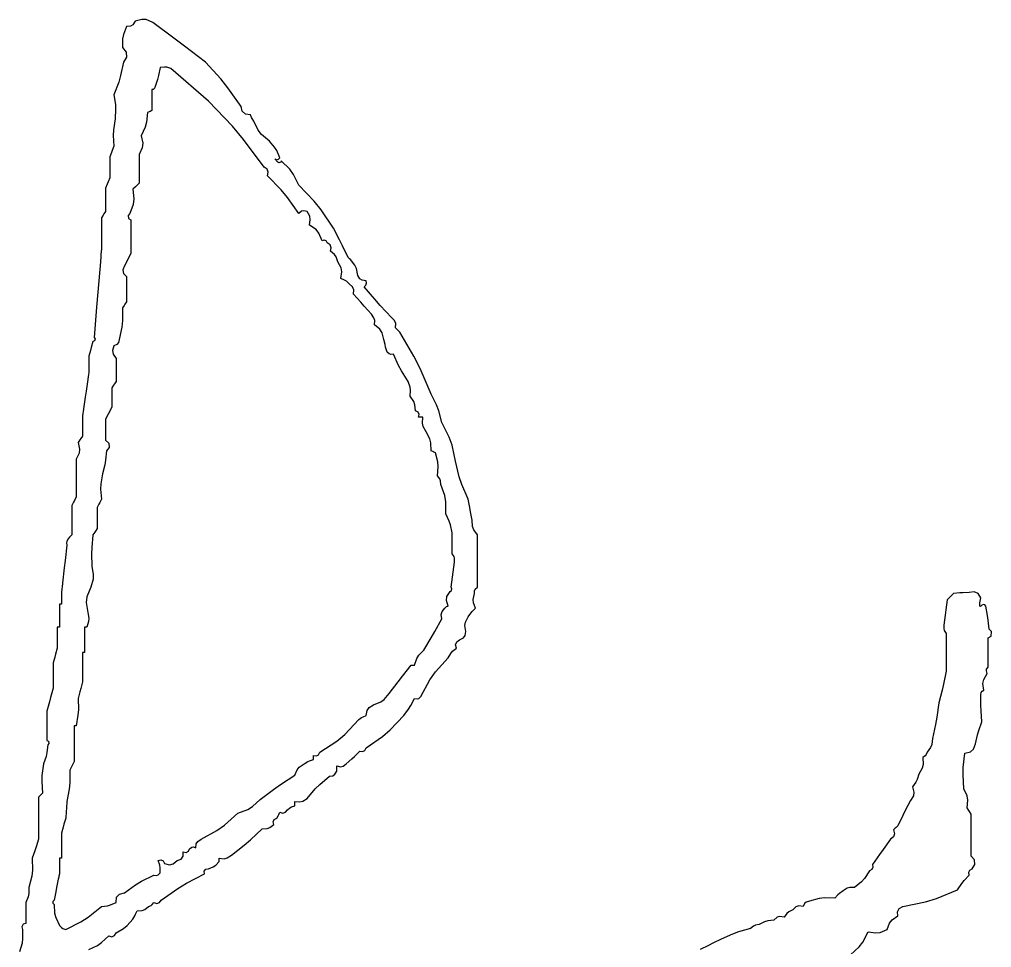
# Model space of a CAD drawing. Header units: inches. Extents: x 0 to 508000, y 0 to 738838.
# Drawn here: x 245178.9 to 245425.3, y 319356.7 to 319592 of the extents above; entities that cross this region are included whole.
import ezdxf

# ---------------------------------------------------------------- set-up
doc = ezdxf.new("R2010")
doc.units = ezdxf.units.IN
doc.header["$LTSCALE"] = 1000
doc.header["$MEASUREMENT"] = 0
doc.layers.get('0').update_dxf_attribs({"true_color": 0xffffff})
doc.layers.add('TK-TEXT', color=4, linetype='Continuous', true_color=0x00ffff)

# ---------------------------------------------------------------- blocks, each defined once
blk = doc.blocks.new('A$C4E5A0049')
at = {"lineweight": -3}
for p, q in [((19.9037, 22.0606), (19.883, 22.0079)), ((19.9298, 22.0629), (19.9037, 22.0606)), ((19.9457, 22.0729), (19.9298, 22.0629)), ((19.9593, 22.0953), (19.9457, 22.0729)), ((20.0049, 22.1078), (19.9593, 22.0953)), ((20.0335, 22.1061), (20.0049, 22.1078)), ((20.0774, 22.0884), (20.0335, 22.1061)), ((20.2167, 21.9833), (20.0774, 22.0884)), ((19.883, 22.0079), (19.8771, 21.9783)), ((20.2862, 21.9306), (20.2167, 21.9833)), ((19.8771, 21.9783), (19.8759, 21.9217)), ((19.8759, 21.9217), (19.9001, 21.891)), ((20.4247, 21.8244), (20.2862, 21.9306)), ((19.9024, 21.8582), (19.8829, 21.8244)), ((19.9001, 21.891), (19.9024, 21.8582)), ((19.8829, 21.8244), (19.8642, 21.7367)), ((20.126, 21.7897), (20.1146, 21.7363)), ((20.1538, 21.7924), (20.126, 21.7897)), ((20.1688, 21.7909), (20.1538, 21.7924)), ((20.1955, 21.7827), (20.1688, 21.7909)), ((20.5262, 21.7138), (20.4247, 21.8244)), ((19.8642, 21.7367), (19.8516, 21.6932)), ((20.1146, 21.7363), (20.1076, 21.7098)), ((20.2958, 21.697), (20.1955, 21.7827)), ((19.8516, 21.6932), (19.8204, 21.6091)), ((20.1076, 21.7098), (20.0913, 21.6577)), ((20.3458, 21.6539), (20.2958, 21.697)), ((20.5738, 21.655), (20.5262, 21.7138)), ((19.8204, 21.6091), (19.8297, 21.5458)), ((20.0804, 21.6452), (20.0704, 21.6438)), ((20.0704, 21.6438), (20.0704, 21.5883)), ((20.0862, 21.6491), (20.0804, 21.6452)), ((20.0913, 21.6577), (20.0862, 21.6491)), ((20.4455, 21.5674), (20.3458, 21.6539)), ((20.6608, 21.5327), (20.5738, 21.655)), ((19.8297, 21.5458), (19.8311, 21.5132)), ((20.0704, 21.5883), (20.0704, 21.5605)), ((20.0704, 21.5605), (20.0704, 21.5049)), ((20.603, 21.4015), (20.4455, 21.5674)), ((20.6685, 21.5001), (20.6608, 21.5327)), ((19.8311, 21.5132), (19.8273, 21.4493)), ((20.0427, 21.491), (20.0362, 21.428)), ((20.0538, 21.4966), (20.0427, 21.491)), ((20.0593, 21.4993), (20.0538, 21.4966)), ((20.0704, 21.5049), (20.0593, 21.4993)), ((20.6901, 21.4809), (20.6685, 21.5001)), ((20.7234, 21.4771), (20.6901, 21.4809)), ((20.7305, 21.4599), (20.7234, 21.4771)), ((19.8273, 21.4493), (19.816, 21.3779)), ((20.0362, 21.428), (20.0274, 21.3958)), ((20.7347, 21.4515), (20.7305, 21.4599)), ((20.7442, 21.4354), (20.7347, 21.4515)), ((20.773, 21.3747), (20.7442, 21.4354)), ((19.816, 21.3779), (19.8146, 21.3408)), ((19.8146, 21.3408), (19.8204, 21.2687)), ((20.0274, 21.3958), (20.001, 21.3382)), ((20.6771, 21.3133), (20.603, 21.4015)), ((20.796, 21.3456), (20.773, 21.3747)), ((20.8484, 21.3035), (20.796, 21.3456)), ((20.001, 21.3382), (20.0109, 21.2889)), ((20.0109, 21.2889), (20.0076, 21.2591)), ((20.8137, 21.1298), (20.6771, 21.3133)), ((20.882, 21.2632), (20.8484, 21.3035)), ((19.8037, 21.2271), (19.7926, 21.1993)), ((19.8093, 21.2409), (19.8037, 21.2271)), ((19.8204, 21.2687), (19.8093, 21.2409)), ((20.0076, 21.2591), (19.9871, 21.2132)), ((19.9871, 21.2132), (19.9871, 21.1381)), ((20.8964, 21.2402), (20.882, 21.2632)), ((20.9179, 21.1923), (20.8964, 21.2402)), ((19.7926, 21.1993), (19.7926, 21.1437)), ((20.8915, 21.177), (20.8831, 21.1854)), ((20.8831, 21.1854), (20.8962, 21.1799)), ((20.8956, 21.1729), (20.8915, 21.177)), ((20.904, 21.1645), (20.8956, 21.1729)), ((20.8962, 21.1799), (20.9079, 21.1823)), ((20.9108, 21.159), (20.904, 21.1645)), ((20.9079, 21.1823), (20.9179, 21.1923)), ((20.9226, 21.163), (20.9108, 21.159)), ((20.9248, 21.1715), (20.9226, 21.163)), ((20.9819, 21.1162), (20.9248, 21.1715)), ((19.7926, 21.1437), (19.7926, 21.1159)), ((19.7926, 21.1159), (19.7926, 21.0604)), ((19.9871, 21.1381), (19.9871, 21.1006)), ((19.9871, 21.1006), (19.9871, 21.0256)), ((20.8332, 21.1163), (20.8137, 21.1298)), ((20.8403, 21.0973), (20.8332, 21.1163)), ((20.8345, 21.0742), (20.8403, 21.0973)), ((21.0068, 21.0825), (20.9819, 21.1162)), ((21.0429, 21.0117), (21.0068, 21.0825)), ((19.7759, 21.0187), (19.7648, 20.9909)), ((19.7815, 21.0326), (19.7759, 21.0187)), ((19.7926, 21.0604), (19.7815, 21.0326)), ((19.9871, 21.0256), (19.9704, 21.009)), ((20.9252, 20.9808), (20.8345, 21.0742)), ((19.7648, 20.9909), (19.7648, 20.9298)), ((19.9621, 21.0006), (19.9454, 20.9839)), ((19.9454, 20.9839), (19.9524, 20.9199)), ((19.9704, 21.009), (19.9621, 21.0006)), ((20.9673, 20.9302), (20.9252, 20.9808)), ((21.1442, 20.9063), (21.0429, 21.0117)), ((19.7648, 20.9298), (19.7648, 20.8992)), ((19.7648, 20.8992), (19.7648, 20.8381)), ((19.9524, 20.9199), (19.9477, 20.8843)), ((21.0429, 20.8242), (20.9673, 20.9302)), ((21.1907, 20.8484), (21.1442, 20.9063)), ((19.7648, 20.8381), (19.7537, 20.8214)), ((19.9477, 20.8843), (19.9246, 20.8242)), ((21.0606, 20.8387), (21.0429, 20.8242)), ((21.076, 20.8425), (21.0606, 20.8387)), ((21.0984, 20.8381), (21.076, 20.8425)), ((21.1148, 20.8054), (21.0984, 20.8381)), ((21.2721, 20.7269), (21.1907, 20.8484)), ((19.7481, 20.8131), (19.737, 20.7964)), ((19.737, 20.7964), (19.737, 20.7131)), ((19.7537, 20.8214), (19.7481, 20.8131)), ((19.9246, 20.8242), (19.9132, 20.8117)), ((19.9132, 20.8117), (19.9167, 20.7907)), ((19.9167, 20.7907), (19.9315, 20.7825)), ((19.9315, 20.7825), (19.9315, 20.6936)), ((21.1123, 20.7478), (21.1182, 20.7839)), ((21.1182, 20.7839), (21.1148, 20.8054)), ((19.737, 20.7131), (19.737, 20.6714)), ((21.1561, 20.7173), (21.1123, 20.7478)), ((21.1755, 20.693), (21.1561, 20.7173)), ((21.311, 20.6491), (21.2721, 20.7269)), ((19.737, 20.6714), (19.737, 20.588)), ((19.9315, 20.6936), (19.9315, 20.6491)), ((19.9315, 20.6491), (19.9315, 20.5602)), ((21.1957, 20.6436), (21.1755, 20.693)), ((21.2103, 20.6469), (21.1957, 20.6436)), ((21.2222, 20.6422), (21.2103, 20.6469)), ((21.2304, 20.6297), (21.2222, 20.6422)), ((21.3304, 20.6102), (21.311, 20.6491)), ((19.737, 20.588), (19.7342, 20.5547)), ((21.2499, 20.6162), (21.2304, 20.6297)), ((21.2571, 20.5972), (21.2499, 20.6162)), ((21.2513, 20.5741), (21.2571, 20.5972)), ((21.2784, 20.5538), (21.2513, 20.5741)), ((21.3693, 20.5325), (21.3304, 20.6102)), ((19.7301, 20.5047), (19.7134, 20.3046)), ((19.7329, 20.538), (19.7301, 20.5047)), ((19.7342, 20.5547), (19.7329, 20.538)), ((19.9065, 20.5102), (19.8898, 20.4769)), ((19.9148, 20.5269), (19.9065, 20.5102)), ((19.9315, 20.5602), (19.9148, 20.5269)), ((21.2901, 20.5372), (21.2784, 20.5538)), ((21.2999, 20.5047), (21.2901, 20.5372)), ((21.3215, 20.4649), (21.2999, 20.5047)), ((21.3749, 20.5269), (21.3693, 20.5325)), ((21.3777, 20.5241), (21.3749, 20.5269)), ((21.3832, 20.5186), (21.3777, 20.5241)), ((21.4127, 20.4832), (21.3832, 20.5186)), ((19.8898, 20.4769), (19.8789, 20.4507)), ((19.8789, 20.4507), (19.8836, 20.4274)), ((21.3265, 20.4384), (21.3215, 20.4649)), ((21.4237, 20.4596), (21.4127, 20.4832)), ((21.4319, 20.4144), (21.4237, 20.4596)), ((19.8836, 20.4274), (19.9037, 20.4074)), ((19.9037, 20.4074), (19.9037, 20.3407)), ((21.3207, 20.3935), (21.3265, 20.4384)), ((21.3451, 20.3839), (21.3207, 20.3935)), ((21.3569, 20.3765), (21.3451, 20.3839)), ((21.3763, 20.3588), (21.3569, 20.3765)), ((21.4454, 20.3919), (21.4319, 20.4144)), ((21.4613, 20.382), (21.4454, 20.3919)), ((21.4874, 20.3796), (21.4613, 20.382)), ((21.4899, 20.3622), (21.4874, 20.3796)), ((19.9037, 20.3407), (19.9037, 20.3074)), ((21.3982, 20.3384), (21.3763, 20.3588)), ((21.4059, 20.3192), (21.3982, 20.3384)), ((21.4041, 20.2893), (21.4059, 20.3192)), ((21.4735, 20.338), (21.4859, 20.3504)), ((21.5451, 20.2568), (21.4735, 20.338)), ((21.4859, 20.3504), (21.4899, 20.3622)), ((19.7134, 20.3046), (19.7051, 20.2046)), ((19.9037, 20.3074), (19.9037, 20.2407)), ((21.4518, 20.237), (21.4041, 20.2893)), ((21.5812, 20.2165), (21.5451, 20.2568)), ((19.7051, 20.2046), (19.6884, 20.0046)), ((19.8871, 20.2157), (19.8759, 20.199)), ((19.8759, 20.199), (19.8766, 20.1153)), ((19.8926, 20.2241), (19.8871, 20.2157)), ((19.9037, 20.2407), (19.8926, 20.2241)), ((21.4754, 20.2106), (21.4518, 20.237)), ((21.5222, 20.1574), (21.4754, 20.2106)), ((21.6541, 20.1365), (21.5812, 20.2165)), ((21.5389, 20.1336), (21.5222, 20.1574)), ((21.5439, 20.1169), (21.5389, 20.1336)), ((21.676, 20.1162), (21.6541, 20.1365)), ((19.8723, 20.0726), (19.8551, 19.9907)), ((19.8766, 20.1153), (19.8723, 20.0726)), ((21.543, 20.0879), (21.5439, 20.1169)), ((21.5787, 20.0586), (21.543, 20.0879)), ((21.5937, 20.0354), (21.5787, 20.0586)), ((21.6837, 20.0969), (21.676, 20.1162)), ((21.6819, 20.0671), (21.6837, 20.0969)), ((21.693, 20.056), (21.6819, 20.0671)), ((21.6986, 20.0504), (21.693, 20.056)), ((19.6884, 20.0046), (19.696, 19.996)), ((19.696, 19.996), (19.6922, 19.9808)), ((19.8551, 19.9907), (19.85, 19.9696)), ((21.6055, 19.9907), (21.5937, 20.0354)), ((21.6123, 19.957), (21.6055, 19.9907)), ((21.7097, 20.0393), (21.6986, 20.0504)), ((21.8028, 19.8807), (21.7097, 20.0393)), ((19.6703, 19.9379), (19.6648, 19.9184)), ((19.6815, 19.9768), (19.6703, 19.9379)), ((19.6922, 19.9808), (19.6815, 19.9768)), ((19.8204, 19.949), (19.8105, 19.9167)), ((19.8402, 19.9578), (19.8204, 19.949)), ((19.85, 19.9696), (19.8402, 19.9578)), ((21.6165, 19.9402), (21.6123, 19.957)), ((21.6263, 19.9073), (21.6165, 19.9402)), ((19.6648, 19.9184), (19.6537, 19.8795)), ((19.6537, 19.8795), (19.6537, 19.8379)), ((19.8105, 19.9167), (19.8144, 19.893)), ((19.8144, 19.893), (19.8343, 19.8656)), ((19.8343, 19.8656), (19.8343, 19.8045)), ((21.6391, 19.8952), (21.6263, 19.9073)), ((21.6506, 19.8914), (21.6391, 19.8952)), ((21.668, 19.8934), (21.6506, 19.8914)), ((21.7024, 19.8189), (21.668, 19.8934)), ((21.8448, 19.7981), (21.8028, 19.8807)), ((19.6537, 19.8379), (19.6537, 19.817)), ((19.6537, 19.817), (19.6537, 19.7753)), ((19.8343, 19.8045), (19.8343, 19.7739)), ((21.722, 19.7825), (21.7024, 19.8189)), ((21.9181, 19.6295), (21.8448, 19.7981)), ((19.6495, 19.7462), (19.6467, 19.7267)), ((19.6509, 19.7559), (19.6495, 19.7462)), ((19.6537, 19.7753), (19.6509, 19.7559)), ((19.8343, 19.7739), (19.8343, 19.7128)), ((21.7653, 19.7128), (21.722, 19.7825)), ((19.6467, 19.7267), (19.6356, 19.6489)), ((19.8176, 19.6878), (19.8065, 19.6711)), ((19.8065, 19.6711), (19.8065, 19.6211)), ((19.8232, 19.6962), (19.8176, 19.6878)), ((19.8343, 19.7128), (19.8232, 19.6962)), ((21.7777, 19.6755), (21.7653, 19.7128)), ((21.7807, 19.6548), (21.7777, 19.6755)), ((19.6301, 19.61), (19.6189, 19.5322)), ((19.6356, 19.6489), (19.6301, 19.61)), ((19.8065, 19.6211), (19.8065, 19.5961)), ((21.7792, 19.6156), (21.7807, 19.6548)), ((21.8019, 19.5811), (21.7792, 19.6156)), ((21.9537, 19.5578), (21.9181, 19.6295)), ((19.8065, 19.5461), (19.7898, 19.5128)), ((19.8065, 19.5961), (19.8065, 19.5461)), ((21.8097, 19.5594), (21.8019, 19.5811)), ((21.8139, 19.5183), (21.8097, 19.5594)), ((21.9679, 19.5195), (21.9537, 19.5578)), ((19.6148, 19.5031), (19.612, 19.4836)), ((19.612, 19.4836), (19.612, 19.4308)), ((19.6162, 19.5128), (19.6148, 19.5031)), ((19.6189, 19.5322), (19.6162, 19.5128)), ((19.7815, 19.4961), (19.7648, 19.4628)), ((19.7898, 19.5128), (19.7815, 19.4961)), ((21.8305, 19.5099), (21.8139, 19.5183)), ((21.8379, 19.495), (21.8305, 19.5099)), ((21.8347, 19.4767), (21.8379, 19.495)), ((21.8458, 19.4767), (21.8347, 19.4767)), ((21.8514, 19.4767), (21.8458, 19.4767)), ((21.8625, 19.4767), (21.8514, 19.4767)), ((21.8607, 19.4369), (21.8625, 19.4767)), ((21.9875, 19.4419), (21.9679, 19.5195)), ((19.612, 19.4308), (19.612, 19.4044)), ((19.7648, 19.4628), (19.7648, 19.4072)), ((21.8654, 19.4149), (21.8607, 19.4369)), ((21.8833, 19.3794), (21.8654, 19.4149)), ((22.0371, 19.3449), (21.9875, 19.4419)), ((19.612, 19.3516), (19.6009, 19.335)), ((19.612, 19.4044), (19.612, 19.3516)), ((19.7648, 19.4072), (19.7648, 19.3794)), ((19.7648, 19.3794), (19.7648, 19.3238)), ((21.908, 19.3338), (21.8833, 19.3794)), ((19.5953, 19.3266), (19.5842, 19.31)), ((19.5842, 19.31), (19.5931, 19.266)), ((19.6009, 19.335), (19.5953, 19.3266)), ((19.7648, 19.3238), (19.7861, 19.3058)), ((19.7861, 19.3058), (19.789, 19.2763)), ((21.9157, 19.3062), (21.908, 19.3338)), ((21.9181, 19.2544), (21.9157, 19.3062)), ((22.0559, 19.2916), (22.0371, 19.3449)), ((22.0778, 19.1849), (22.0559, 19.2916)), ((19.5897, 19.2392), (19.5703, 19.1988)), ((19.5931, 19.266), (19.5897, 19.2392)), ((19.7718, 19.2544), (19.7652, 19.1926)), ((19.789, 19.2763), (19.7718, 19.2544)), ((21.9292, 19.2488), (21.9181, 19.2544)), ((21.9348, 19.2461), (21.9292, 19.2488)), ((21.9459, 19.2405), (21.9348, 19.2461)), ((21.9615, 19.1811), (21.9459, 19.2405)), ((19.5703, 19.1988), (19.5703, 19.0988)), ((19.7596, 19.1617), (19.744, 19.1016)), ((19.7652, 19.1926), (19.7596, 19.1617)), ((21.9645, 19.1489), (21.9615, 19.1811)), ((22.1022, 19.0824), (22.0778, 19.1849)), ((19.5703, 19.0988), (19.5703, 19.0488)), ((19.744, 19.1016), (19.7331, 19.0357)), ((21.9598, 19.0877), (21.9645, 19.1489)), ((19.5703, 19.0488), (19.5703, 18.9488)), ((19.7331, 19.0357), (19.7317, 19.0014)), ((21.9745, 19.069), (21.9598, 19.0877)), ((21.9794, 19.0558), (21.9745, 19.069)), ((21.9806, 19.0321), (21.9794, 19.0558)), ((22.007, 18.9576), (21.9806, 19.0321)), ((22.1192, 19.0316), (22.1022, 19.0824)), ((22.1612, 18.9349), (22.1192, 19.0316)), ((19.7317, 19.0014), (19.737, 18.9349)), ((19.5537, 18.9154), (19.5425, 18.8932)), ((19.5592, 18.9265), (19.5537, 18.9154)), ((19.5703, 18.9488), (19.5592, 18.9265)), ((19.7204, 18.9015), (19.7092, 18.8793)), ((19.7259, 18.9126), (19.7204, 18.9015)), ((19.737, 18.9349), (19.7259, 18.9126)), ((22.0144, 18.9166), (22.007, 18.9576)), ((22.0153, 18.8376), (22.0144, 18.9166)), ((22.1723, 18.8793), (22.1612, 18.9349)), ((19.5425, 18.8932), (19.5425, 18.8154)), ((19.7092, 18.8793), (19.7092, 18.8237)), ((22.0371, 18.7896), (22.0153, 18.8376)), ((22.1779, 18.8515), (22.1723, 18.8793)), ((22.189, 18.7959), (22.1779, 18.8515)), ((19.5425, 18.8154), (19.5425, 18.7765)), ((19.5425, 18.7765), (19.5425, 18.6987)), ((19.7092, 18.8237), (19.7092, 18.7959)), ((19.7092, 18.7959), (19.7092, 18.7404)), ((22.0456, 18.7641), (22.0371, 18.7896)), ((22.1905, 18.7547), (22.189, 18.7959)), ((19.6926, 18.7154), (19.6815, 18.6987)), ((19.6981, 18.7237), (19.6926, 18.7154)), ((19.7092, 18.7404), (19.6981, 18.7237)), ((22.057, 18.7126), (22.0456, 18.7641)), ((22.057, 18.657), (22.057, 18.7126)), ((22.1987, 18.7316), (22.1905, 18.7547)), ((22.2237, 18.6987), (22.1987, 18.7316)), ((19.5081, 18.6554), (19.5065, 18.6461)), ((19.5065, 18.6461), (19.5078, 18.6292)), ((19.5148, 18.6709), (19.5081, 18.6554)), ((19.5259, 18.682), (19.5148, 18.6709)), ((19.5314, 18.6876), (19.5259, 18.682)), ((19.5425, 18.6987), (19.5314, 18.6876)), ((19.6815, 18.6987), (19.6736, 18.6157)), ((22.057, 18.6292), (22.057, 18.657)), ((22.2237, 18.5598), (22.2237, 18.6987)), ((19.5078, 18.6292), (19.4967, 18.5292)), ((19.6736, 18.6157), (19.6722, 18.5737)), ((22.057, 18.5737), (22.057, 18.6292)), ((19.4967, 18.5292), (19.4911, 18.4792)), ((19.6722, 18.5737), (19.6745, 18.4903)), ((22.0692, 18.5543), (22.057, 18.5737)), ((22.0626, 18.4514), (22.0709, 18.5181)), ((22.0726, 18.541), (22.0692, 18.5543)), ((22.0709, 18.5181), (22.0726, 18.541)), ((22.2237, 18.4903), (22.2237, 18.5598)), ((19.4911, 18.4792), (19.48, 18.3792)), ((19.6745, 18.4903), (19.6833, 18.4354)), ((22.0584, 18.4181), (22.0626, 18.4514)), ((22.2237, 18.3514), (22.2237, 18.4903)), ((19.6818, 18.4052), (19.6676, 18.3514)), ((19.6833, 18.4354), (19.6818, 18.4052)), ((22.0501, 18.3514), (22.0584, 18.4181)), ((19.4759, 18.3417), (19.4731, 18.3167)), ((19.4772, 18.3542), (19.4759, 18.3417)), ((19.48, 18.3792), (19.4772, 18.3542)), ((19.6676, 18.3514), (19.6416, 18.2894)), ((22.0215, 18.2908), (22.0431, 18.3236)), ((22.0431, 18.3236), (22.0519, 18.3309)), ((22.0544, 18.3408), (22.0501, 18.3514)), ((22.0519, 18.3309), (22.0544, 18.3408)), ((22.2029, 18.3097), (22.2034, 18.3284)), ((22.2034, 18.3284), (22.2091, 18.3398)), ((22.2091, 18.3398), (22.2237, 18.3514)), ((25.5075, 18.3225), (25.4744, 18.3167)), ((25.5335, 18.3107), (25.5075, 18.3225)), ((19.4731, 18.3167), (19.4731, 18.2861)), ((19.4731, 18.2861), (19.4731, 18.2708)), ((19.4731, 18.2708), (19.4731, 18.2403)), ((19.6416, 18.2894), (19.6368, 18.2512)), ((22.0177, 18.2639), (22.0215, 18.2908)), ((22.0292, 18.2264), (22.0177, 18.2639)), ((22.1952, 18.2715), (22.2029, 18.3097)), ((22.1968, 18.2492), (22.1952, 18.2715)), ((25.3286, 18.268), (25.3202, 18.2014)), ((25.3452, 18.2847), (25.3286, 18.268)), ((25.3536, 18.2931), (25.3452, 18.2847)), ((25.3703, 18.3097), (25.3536, 18.2931)), ((25.4118, 18.3144), (25.3703, 18.3097)), ((25.4327, 18.3158), (25.4118, 18.3144)), ((25.4744, 18.3167), (25.4327, 18.3158)), ((25.5509, 18.2819), (25.5335, 18.3107)), ((25.5454, 18.2487), (25.5468, 18.2599)), ((25.5468, 18.2599), (25.5509, 18.2819)), ((19.4647, 18.2403), (19.4592, 18.2403)), ((19.4592, 18.2403), (19.4592, 18.1791)), ((19.4675, 18.2403), (19.4647, 18.2403)), ((19.4731, 18.2403), (19.4675, 18.2403)), ((19.6368, 18.2512), (19.6467, 18.1847)), ((21.9836, 18.1718), (21.9893, 18.1907)), ((21.9893, 18.1907), (22.0084, 18.2125)), ((22.0084, 18.2125), (22.0134, 18.2211)), ((22.0134, 18.2211), (22.0193, 18.225)), ((22.0193, 18.225), (22.0292, 18.2264)), ((22.1792, 18.1803), (22.189, 18.1915)), ((22.189, 18.1915), (22.2098, 18.2125)), ((22.2098, 18.2125), (22.1968, 18.2492)), ((25.3202, 18.2014), (25.3161, 18.168)), ((25.5439, 18.2264), (25.5454, 18.2487)), ((25.5501, 18.2255), (25.5439, 18.2264)), ((25.5548, 18.2279), (25.5501, 18.2255)), ((25.5578, 18.2333), (25.5548, 18.2279)), ((25.5686, 18.2372), (25.5578, 18.2333)), ((25.5779, 18.2349), (25.5686, 18.2372)), ((25.5856, 18.2264), (25.5779, 18.2349)), ((25.5959, 18.1655), (25.5856, 18.2264)), ((19.4592, 18.1791), (19.4592, 18.1486)), ((19.4592, 18.1486), (19.4592, 18.0875)), ((19.6467, 18.1847), (19.6544, 18.1465)), ((19.6544, 18.1465), (19.6528, 18.1242)), ((21.9411, 18.0592), (21.9875, 18.143)), ((21.9875, 18.143), (21.9836, 18.1718)), ((22.144, 18.1216), (22.1612, 18.1569)), ((22.1612, 18.1569), (22.1792, 18.1803)), ((25.3161, 18.168), (25.3077, 18.1013)), ((25.6001, 18.1349), (25.5959, 18.1655)), ((25.6064, 18.0736), (25.6001, 18.1349)), ((19.4509, 18.0875), (19.4453, 18.0875)), ((19.4453, 18.0875), (19.4453, 18.0319)), ((19.4536, 18.0875), (19.4509, 18.0875)), ((19.4592, 18.0875), (19.4536, 18.0875)), ((19.6314, 18.0875), (19.6259, 18.0875)), ((19.6259, 18.0875), (19.6259, 18.0208)), ((19.6342, 18.0875), (19.6314, 18.0875)), ((19.6398, 18.0875), (19.6342, 18.0875)), ((19.6528, 18.1242), (19.6398, 18.0875)), ((22.1407, 18.0984), (22.144, 18.1216)), ((22.1473, 18.0597), (22.1407, 18.0984)), ((25.3077, 18.1013), (25.3061, 18.0785)), ((25.3061, 18.0785), (25.3094, 18.0652)), ((25.3094, 18.0652), (25.3216, 18.0458)), ((25.6225, 18.058), (25.6064, 18.0736)), ((19.4453, 18.0319), (19.4453, 18.0041)), ((19.4453, 18.0041), (19.4453, 17.9485)), ((19.6259, 18.0208), (19.6259, 17.9874)), ((21.8695, 17.9346), (21.9175, 18.0175)), ((21.9175, 18.0175), (21.9411, 18.0592)), ((22.0861, 17.9906), (22.1056, 18.0041)), ((22.1056, 18.0041), (22.1302, 18.0171)), ((22.1302, 18.0171), (22.1417, 18.0325)), ((22.1417, 18.0325), (22.1473, 18.0597)), ((25.3216, 18.0458), (25.3216, 17.9458)), ((25.5995, 18.018), (25.6189, 18.0292)), ((25.5995, 17.9402), (25.5995, 18.018)), ((25.6189, 18.0292), (25.6225, 18.058)), ((19.4453, 17.9485), (19.4342, 17.9096)), ((19.6259, 17.9874), (19.6259, 17.9207)), ((21.8359, 17.9028), (21.8695, 17.9346)), ((22.0584, 17.928), (22.0848, 17.9485)), ((22.079, 17.9716), (22.0861, 17.9906)), ((22.0848, 17.9485), (22.079, 17.9716)), ((25.3216, 17.9458), (25.3216, 17.8957)), ((25.5995, 17.9013), (25.5995, 17.9402)), ((19.4286, 17.8902), (19.4175, 17.8513)), ((19.4342, 17.9096), (19.4286, 17.8902)), ((19.6176, 17.9207), (19.612, 17.9207)), ((19.612, 17.9207), (19.612, 17.843)), ((19.6203, 17.9207), (19.6176, 17.9207)), ((19.6259, 17.9207), (19.6203, 17.9207)), ((21.8069, 17.8374), (21.822, 17.8811)), ((21.822, 17.8811), (21.8359, 17.9028)), ((21.9454, 17.7924), (22.0292, 17.886)), ((22.0292, 17.886), (22.0465, 17.9146)), ((22.0465, 17.9146), (22.0584, 17.928)), ((25.3216, 17.8957), (25.3216, 17.7957)), ((25.5995, 17.8235), (25.5995, 17.9013)), ((19.4175, 17.8513), (19.4175, 17.7846)), ((19.612, 17.843), (19.612, 17.8041)), ((19.612, 17.8041), (19.612, 17.7263)), ((21.7274, 17.7627), (21.7861, 17.8374)), ((21.7861, 17.8374), (21.7944, 17.8374)), ((21.7944, 17.8374), (21.7986, 17.8374)), ((21.7986, 17.8374), (21.8069, 17.8374)), ((25.588, 17.7981), (25.5899, 17.8096)), ((25.5899, 17.8096), (25.5995, 17.8235)), ((19.4175, 17.7846), (19.4175, 17.7513)), ((19.4175, 17.7513), (19.4175, 17.6846)), ((21.6982, 17.7252), (21.7274, 17.7627)), ((21.8486, 17.629), (21.9082, 17.7396)), ((21.9082, 17.7396), (21.9454, 17.7924)), ((25.3216, 17.7957), (25.3047, 17.7118)), ((25.5659, 17.7156), (25.5709, 17.7421)), ((25.5709, 17.7421), (25.5925, 17.7818)), ((25.5925, 17.7818), (25.588, 17.7981)), ((19.4175, 17.6846), (19.4013, 17.6233)), ((19.6009, 17.6818), (19.5953, 17.6596)), ((19.612, 17.7263), (19.6009, 17.6818)), ((21.6402, 17.6499), (21.6982, 17.7252)), ((25.3047, 17.7118), (25.295, 17.6701)), ((25.5717, 17.6707), (25.5659, 17.7156)), ((19.4013, 17.6233), (19.393, 17.5928)), ((19.5953, 17.6596), (19.5842, 17.6151)), ((19.5842, 17.6151), (19.5851, 17.5427)), ((21.6071, 17.6102), (21.6402, 17.6499)), ((21.7827, 17.5687), (21.8069, 17.6151)), ((21.8069, 17.6151), (21.8244, 17.6131)), ((21.8244, 17.6131), (21.8358, 17.617)), ((21.8358, 17.617), (21.8486, 17.629)), ((25.295, 17.6701), (25.273, 17.5873)), ((25.5509, 17.6429), (25.5534, 17.6566)), ((25.5514, 17.5706), (25.5509, 17.6429)), ((25.5534, 17.6566), (25.5593, 17.6644)), ((25.5593, 17.6644), (25.5717, 17.6707)), ((19.393, 17.5928), (19.3758, 17.5318)), ((21.4932, 17.5374), (21.5066, 17.5566)), ((21.5066, 17.5566), (21.536, 17.5734)), ((21.536, 17.5734), (21.5838, 17.5932)), ((21.5838, 17.5932), (21.6071, 17.6102)), ((21.7686, 17.5462), (21.7827, 17.5687)), ((25.273, 17.5873), (25.2605, 17.4922)), ((25.5528, 17.5344), (25.5514, 17.5706)), ((19.3758, 17.5318), (19.3758, 17.454)), ((19.5823, 17.506), (19.5703, 17.4345)), ((19.5851, 17.5427), (19.5823, 17.506)), ((21.4388, 17.4762), (21.4568, 17.4895)), ((21.4568, 17.4895), (21.4668, 17.4952)), ((21.4668, 17.4952), (21.4874, 17.504)), ((21.4874, 17.504), (21.4932, 17.5374)), ((21.6458, 17.409), (21.7375, 17.504)), ((21.7375, 17.504), (21.7686, 17.5462)), ((25.2605, 17.4922), (25.2521, 17.4448)), ((25.5578, 17.4623), (25.5528, 17.5344)), ((19.3758, 17.454), (19.3758, 17.4151)), ((19.562, 17.4345), (19.5564, 17.4345)), ((19.5564, 17.4345), (19.5564, 17.3401)), ((19.5648, 17.4345), (19.562, 17.4345)), ((19.5703, 17.4345), (19.5648, 17.4345)), ((21.347, 17.3785), (21.4388, 17.4762)), ((25.2521, 17.4448), (25.2313, 17.3512)), ((25.5378, 17.405), (25.5578, 17.4623)), ((19.3758, 17.4151), (19.3758, 17.3373)), ((21.2941, 17.3342), (21.347, 17.3785)), ((21.4874, 17.2887), (21.5949, 17.3652)), ((21.5949, 17.3652), (21.6458, 17.409)), ((25.5161, 17.3164), (25.5294, 17.3757)), ((25.5294, 17.3757), (25.5378, 17.405)), ((19.3758, 17.3373), (19.3866, 17.3333)), ((19.3828, 17.3095), (19.377, 17.2586)), ((19.3904, 17.3181), (19.3828, 17.3095)), ((19.3866, 17.3333), (19.3904, 17.3181)), ((19.5564, 17.3401), (19.5564, 17.2928)), ((19.5564, 17.2928), (19.5564, 17.1984)), ((21.1818, 17.2609), (21.2941, 17.3342)), ((25.2191, 17.2923), (25.1966, 17.2609)), ((25.227, 17.3127), (25.2191, 17.2923)), ((25.2313, 17.3512), (25.227, 17.3127)), ((25.5022, 17.2817), (25.5161, 17.3164)), ((19.3713, 17.233), (19.355, 17.1845)), ((19.377, 17.2586), (19.3713, 17.233)), ((21.1401, 17.2289), (21.1401, 17.24)), ((21.1401, 17.24), (21.1585, 17.2368)), ((21.1401, 17.2234), (21.1401, 17.2289)), ((21.1585, 17.2368), (21.1733, 17.2443)), ((21.1733, 17.2443), (21.1818, 17.2609)), ((21.3931, 17.2161), (21.4113, 17.2328)), ((21.4113, 17.2328), (21.4458, 17.2678)), ((21.4458, 17.2678), (21.4641, 17.2646)), ((21.4641, 17.2646), (21.479, 17.2721)), ((21.479, 17.2721), (21.4874, 17.2887)), ((25.1829, 17.237), (25.1688, 17.2261)), ((25.1688, 17.2261), (25.17, 17.1803)), ((25.1891, 17.2447), (25.1829, 17.237)), ((25.1966, 17.2609), (25.1891, 17.2447)), ((25.4353, 17.1601), (25.4467, 17.2539)), ((25.4467, 17.2539), (25.4826, 17.2641)), ((25.4826, 17.2641), (25.5022, 17.2817)), ((19.355, 17.1845), (19.344, 17.1074)), ((19.5398, 17.165), (19.5286, 17.1428)), ((19.5453, 17.1761), (19.5398, 17.165)), ((19.5564, 17.1984), (19.5453, 17.1761)), ((21.0311, 17.1442), (21.0454, 17.1617)), ((21.0454, 17.1617), (21.0776, 17.1845)), ((21.0776, 17.1845), (21.1011, 17.1985)), ((21.1011, 17.1985), (21.114, 17.2042)), ((21.114, 17.2042), (21.1401, 17.2123)), ((21.1401, 17.2123), (21.1401, 17.2234)), ((21.2929, 17.1567), (21.2929, 17.1706)), ((21.2929, 17.1706), (21.3178, 17.1643)), ((21.3178, 17.1643), (21.3356, 17.1683)), ((21.3356, 17.1683), (21.3555, 17.1845)), ((21.3555, 17.1845), (21.3931, 17.2161)), ((25.17, 17.1803), (25.1636, 17.1549)), ((19.344, 17.1074), (19.3426, 17.0676)), ((19.5286, 17.1428), (19.5293, 17.059)), ((20.9215, 17.047), (21.0151, 17.1081)), ((21.0151, 17.1081), (21.0311, 17.1442)), ((21.1811, 17.0481), (21.2443, 17.1011)), ((21.2443, 17.1011), (21.2678, 17.1055)), ((21.2678, 17.1055), (21.2812, 17.1151)), ((21.2812, 17.1151), (21.2929, 17.1358)), ((21.2929, 17.1497), (21.2929, 17.1567)), ((21.2929, 17.1358), (21.2929, 17.1497)), ((25.141, 17.115), (25.13, 17.0794)), ((25.1636, 17.1549), (25.141, 17.115)), ((25.4339, 17.1121), (25.4353, 17.1601)), ((25.4397, 17.0178), (25.4339, 17.1121)), ((19.3426, 17.0676), (19.348, 16.99)), ((19.5293, 17.059), (19.525, 17.0164)), ((20.8756, 17.015), (20.9215, 17.047)), ((21.1514, 17.0185), (21.1811, 17.0481)), ((25.1212, 17.0618), (25.0994, 17.0317)), ((25.13, 17.0794), (25.1212, 17.0618)), ((19.3314, 16.9733), (19.3203, 16.9622)), ((19.3369, 16.9789), (19.3314, 16.9733)), ((19.348, 16.99), (19.3369, 16.9789)), ((19.525, 17.0164), (19.5078, 16.9344)), ((20.7859, 16.9483), (20.8756, 17.015)), ((21.0984, 16.9553), (21.1514, 17.0185)), ((25.1058, 16.9718), (25.0855, 16.9414)), ((25.0994, 17.0317), (25.1096, 16.9966)), ((25.1096, 16.9966), (25.1058, 16.9718)), ((25.4611, 16.9718), (25.4397, 17.0178)), ((25.4659, 16.9432), (25.4611, 16.9718)), ((19.3203, 16.9622), (19.3203, 16.8511)), ((19.5078, 16.9344), (19.5054, 16.8899)), ((20.7357, 16.9015), (20.7859, 16.9483)), ((20.994, 16.8992), (21.0151, 16.9066)), ((21.0151, 16.9233), (21.0151, 16.9344)), ((21.0151, 16.9344), (21.0493, 16.9316)), ((21.0151, 16.9177), (21.0151, 16.9233)), ((21.0151, 16.9066), (21.0151, 16.9177)), ((21.0493, 16.9316), (21.0695, 16.9367)), ((21.0695, 16.9367), (21.0984, 16.9553)), ((25.0855, 16.9414), (25.0523, 16.8746)), ((25.4606, 16.8927), (25.4659, 16.9432)), ((19.3203, 16.8511), (19.3203, 16.7955)), ((19.504, 16.8677), (19.5009, 16.8233)), ((19.5054, 16.8899), (19.504, 16.8677)), ((20.5506, 16.7787), (20.64, 16.858)), ((20.64, 16.858), (20.7043, 16.8821)), ((20.7043, 16.8821), (20.7357, 16.9015)), ((20.897, 16.8233), (20.9063, 16.8394)), ((20.9063, 16.8394), (20.9105, 16.8478)), ((20.9105, 16.8478), (20.9179, 16.865)), ((20.9179, 16.865), (20.9369, 16.8583)), ((20.9369, 16.8583), (20.9538, 16.8631)), ((20.9538, 16.8631), (20.9665, 16.8788)), ((20.9665, 16.8788), (20.9836, 16.8933)), ((20.9836, 16.8933), (20.994, 16.8992)), ((25.0357, 16.8412), (25.0021, 16.7747)), ((25.0523, 16.8746), (25.0357, 16.8412)), ((25.4717, 16.8761), (25.4606, 16.8927)), ((25.4772, 16.8677), (25.4717, 16.8761)), ((25.4883, 16.8511), (25.4772, 16.8677)), ((25.4883, 16.7399), (25.4883, 16.8511)), ((19.3203, 16.7955), (19.3203, 16.6844)), ((19.4897, 16.7844), (19.4842, 16.7649)), ((19.5009, 16.8233), (19.4897, 16.7844)), ((20.5009, 16.7432), (20.5506, 16.7787)), ((20.8502, 16.762), (20.8762, 16.7816)), ((20.873, 16.8), (20.8804, 16.8148)), ((20.8762, 16.7816), (20.873, 16.8)), ((20.8804, 16.8148), (20.897, 16.8233)), ((19.4842, 16.7649), (19.4731, 16.726)), ((19.4731, 16.726), (19.4731, 16.6593)), ((20.3969, 16.6844), (20.5009, 16.7432)), ((20.7223, 16.6809), (20.7998, 16.7538)), ((20.7998, 16.7538), (20.8322, 16.7554)), ((20.8322, 16.7554), (20.8502, 16.762)), ((24.9854, 16.758), (24.9743, 16.7469)), ((24.9743, 16.7469), (24.9816, 16.7215)), ((24.9816, 16.7215), (24.9745, 16.7003)), ((24.991, 16.7635), (24.9854, 16.758)), ((25.0021, 16.7747), (24.991, 16.7635)), ((25.4883, 16.6844), (25.4883, 16.7399)), ((19.3203, 16.6844), (19.3052, 16.6338)), ((19.4731, 16.6593), (19.4731, 16.626)), ((20.3622, 16.6288), (20.3645, 16.6549)), ((20.3645, 16.6549), (20.3745, 16.6708)), ((20.3745, 16.6708), (20.3969, 16.6844)), ((20.6819, 16.646), (20.7223, 16.6809)), ((24.9535, 16.6844), (24.9057, 16.6181)), ((24.9745, 16.7003), (24.9535, 16.6844)), ((25.4883, 16.5732), (25.4883, 16.6844)), ((19.2968, 16.6088), (19.2786, 16.5593)), ((19.3052, 16.6338), (19.2968, 16.6088)), ((19.4731, 16.626), (19.4731, 16.5593)), ((20.278, 16.5732), (20.2788, 16.601)), ((20.2788, 16.601), (20.2972, 16.5978)), ((20.2972, 16.5978), (20.312, 16.6052)), ((20.312, 16.6052), (20.3205, 16.6218)), ((20.3205, 16.6218), (20.3342, 16.6318)), ((20.3342, 16.6318), (20.346, 16.6337)), ((20.346, 16.6337), (20.3622, 16.6288)), ((20.5983, 16.5802), (20.6819, 16.646)), ((24.8821, 16.5847), (24.8354, 16.5177)), ((24.9057, 16.6181), (24.8821, 16.5847)), ((19.2786, 16.5593), (19.2808, 16.4811)), ((19.4647, 16.5593), (19.4592, 16.5593)), ((19.4592, 16.5593), (19.4592, 16.5177)), ((19.4675, 16.5593), (19.4647, 16.5593)), ((19.4731, 16.5593), (19.4675, 16.5593)), ((20.1121, 16.5454), (20.1305, 16.5486)), ((20.123, 16.5134), (20.1121, 16.5454)), ((20.1305, 16.5486), (20.1453, 16.5412)), ((20.1453, 16.5412), (20.1538, 16.5246)), ((20.1538, 16.5246), (20.1873, 16.5168)), ((20.1873, 16.5168), (20.2113, 16.5228)), ((20.2113, 16.5228), (20.2371, 16.5454)), ((20.2371, 16.5454), (20.2636, 16.554)), ((20.2636, 16.554), (20.278, 16.5732)), ((20.4926, 16.513), (20.515, 16.5385)), ((20.515, 16.551), (20.515, 16.5593)), ((20.515, 16.5593), (20.5492, 16.5565)), ((20.515, 16.5468), (20.515, 16.551)), ((20.515, 16.5385), (20.515, 16.5468)), ((20.5492, 16.5565), (20.5694, 16.5616)), ((20.5694, 16.5616), (20.5983, 16.5802)), ((25.5101, 16.5478), (25.4883, 16.5732)), ((25.4953, 16.4899), (25.5126, 16.5185)), ((25.5126, 16.5185), (25.5101, 16.5478)), ((19.2808, 16.4811), (19.2765, 16.4408)), ((19.4592, 16.4551), (19.4564, 16.4412)), ((19.4592, 16.5177), (19.4592, 16.4968)), ((19.4592, 16.4968), (19.4592, 16.4551)), ((20.1132, 16.45), (20.126, 16.4621)), ((20.126, 16.4959), (20.123, 16.5134)), ((20.126, 16.4621), (20.126, 16.4959)), ((20.299, 16.3943), (20.4177, 16.4551)), ((20.4159, 16.4728), (20.4279, 16.4877)), ((20.4177, 16.4551), (20.4159, 16.4728)), ((20.4279, 16.4877), (20.4455, 16.4899)), ((20.4455, 16.4899), (20.4771, 16.5021)), ((20.4771, 16.5021), (20.4926, 16.513)), ((24.8146, 16.476), (24.7827, 16.4263)), ((24.8312, 16.4844), (24.8146, 16.476)), ((24.8386, 16.4993), (24.8312, 16.4844)), ((24.8354, 16.5177), (24.8386, 16.4993)), ((25.4713, 16.4666), (25.4787, 16.4814)), ((25.4744, 16.4482), (25.4713, 16.4666)), ((25.4787, 16.4814), (25.4953, 16.4899)), ((19.2765, 16.4408), (19.2578, 16.3648)), ((19.4522, 16.4204), (19.4411, 16.3648)), ((19.455, 16.4343), (19.4522, 16.4204)), ((19.4564, 16.4412), (19.455, 16.4343)), ((19.963, 16.3842), (20.0026, 16.4082)), ((20.0026, 16.4082), (20.0843, 16.4482)), ((20.0843, 16.4482), (20.1018, 16.4462)), ((20.1018, 16.4462), (20.1132, 16.45)), ((20.2414, 16.3592), (20.299, 16.3943)), ((24.7624, 16.403), (24.7173, 16.3648)), ((24.7827, 16.4263), (24.7624, 16.403)), ((25.398, 16.3509), (25.4262, 16.3916)), ((25.4262, 16.3916), (25.4416, 16.4112)), ((25.4416, 16.4112), (25.4744, 16.4482)), ((19.2578, 16.3648), (19.2576, 16.3251)), ((19.4356, 16.3371), (19.4245, 16.2815)), ((19.4411, 16.3648), (19.4356, 16.3371)), ((19.8573, 16.3225), (19.8898, 16.3301)), ((19.8898, 16.3301), (19.963, 16.3842)), ((20.133, 16.2815), (20.2414, 16.3592)), ((24.6175, 16.326), (24.6063, 16.3162)), ((24.6409, 16.344), (24.6175, 16.326)), ((24.6672, 16.3617), (24.6409, 16.344)), ((24.6857, 16.3667), (24.6672, 16.3617)), ((24.7173, 16.3648), (24.6857, 16.3667)), ((25.2582, 16.2936), (25.398, 16.3509)), ((19.2531, 16.3039), (19.2369, 16.2676)), ((19.2369, 16.2676), (19.2369, 16.212)), ((19.2576, 16.3251), (19.2531, 16.3039)), ((19.4245, 16.2815), (19.4166, 16.2736)), ((19.4166, 16.2736), (19.4166, 16.2616)), ((19.4166, 16.2616), (19.4245, 16.2537)), ((19.7972, 16.2514), (19.8343, 16.2676)), ((19.8343, 16.2676), (19.838, 16.3008)), ((19.838, 16.3008), (19.8573, 16.3225)), ((20.0735, 16.2535), (20.0843, 16.2676)), ((20.0843, 16.2676), (20.1034, 16.2609)), ((20.1034, 16.2609), (20.1203, 16.2657)), ((20.1203, 16.2657), (20.133, 16.2815)), ((24.3976, 16.2694), (24.3858, 16.2596)), ((24.4186, 16.2745), (24.3976, 16.2694)), ((24.4831, 16.2937), (24.4186, 16.2745)), ((24.5182, 16.2981), (24.4831, 16.2937)), ((24.5854, 16.2954), (24.5182, 16.2981)), ((24.6063, 16.3162), (24.5854, 16.2954)), ((25.0368, 16.2398), (25.1848, 16.271)), ((25.1848, 16.271), (25.2582, 16.2936)), ((19.2369, 16.212), (19.2369, 16.1842)), ((19.4245, 16.2537), (19.4281, 16.1965)), ((19.6495, 16.1691), (19.737, 16.2398)), ((19.737, 16.2398), (19.7771, 16.2456)), ((19.7771, 16.2456), (19.7972, 16.2514)), ((19.963, 16.1893), (19.9732, 16.212)), ((19.9732, 16.212), (20.0057, 16.214)), ((20.0057, 16.214), (20.0234, 16.2205)), ((20.0234, 16.2205), (20.0496, 16.2398)), ((20.0496, 16.2398), (20.0657, 16.2473)), ((20.0657, 16.2473), (20.0735, 16.2535)), ((24.2817, 16.2046), (24.2696, 16.194)), ((24.3075, 16.219), (24.2817, 16.2046)), ((24.3293, 16.2381), (24.3075, 16.219)), ((24.3482, 16.2438), (24.3293, 16.2381)), ((24.377, 16.2398), (24.3482, 16.2438)), ((24.3858, 16.2596), (24.377, 16.2398)), ((24.9998, 16.2058), (25.0114, 16.2267)), ((25.0021, 16.1773), (24.9998, 16.2058)), ((25.0114, 16.2267), (25.0368, 16.2398)), ((19.2369, 16.1842), (19.2369, 16.1287)), ((19.4281, 16.1965), (19.4355, 16.1669)), ((19.4355, 16.1669), (19.4592, 16.1148)), ((19.5009, 16.087), (19.6012, 16.1378)), ((19.6012, 16.1378), (19.6495, 16.1691)), ((19.9074, 16.1136), (19.9454, 16.1565)), ((19.9454, 16.1565), (19.9575, 16.1782)), ((19.9575, 16.1782), (19.963, 16.1893)), ((24.1218, 16.1391), (24.0852, 16.1217)), ((24.1423, 16.145), (24.1218, 16.1391)), ((24.1825, 16.1495), (24.1423, 16.145)), ((24.2043, 16.1686), (24.1825, 16.1495)), ((24.2232, 16.1743), (24.2043, 16.1686)), ((24.2519, 16.1703), (24.2232, 16.1743)), ((24.2696, 16.194), (24.2519, 16.1703)), ((24.948, 16.1299), (24.9646, 16.1514)), ((24.9646, 16.1514), (25.0021, 16.1773)), ((19.2194, 16.1222), (19.2108, 16.1049)), ((19.2108, 16.1049), (19.2161, 16.087)), ((19.2161, 16.087), (19.2165, 16.0281)), ((19.2369, 16.1287), (19.2194, 16.1222)), ((19.4592, 16.1148), (19.473, 16.1002)), ((19.473, 16.1002), (19.4821, 16.0941)), ((19.4821, 16.0941), (19.5009, 16.087)), ((19.8343, 16.0662), (19.884, 16.0945)), ((19.884, 16.0945), (19.9074, 16.1136)), ((23.95, 16.0721), (23.9107, 16.058)), ((24.0297, 16.0939), (23.95, 16.0721)), ((24.0478, 16.1109), (24.0297, 16.0939)), ((24.0608, 16.1174), (24.0478, 16.1109)), ((24.0852, 16.1217), (24.0608, 16.1174)), ((24.7711, 16.005), (24.8076, 16.0731)), ((24.8076, 16.0731), (24.8573, 16.0651)), ((24.8573, 16.0651), (24.8859, 16.0683)), ((24.8859, 16.0683), (24.9327, 16.087)), ((24.9327, 16.087), (24.948, 16.1299)), ((19.2165, 16.0281), (19.2122, 15.9976)), ((19.7387, 16.0018), (19.7856, 16.0453)), ((19.7856, 16.0453), (19.8062, 16.0405)), ((19.8062, 16.0405), (19.8236, 16.0479)), ((19.8236, 16.0479), (19.8343, 16.0662)), ((23.8352, 16.0245), (23.7796, 15.9967)), ((23.9107, 16.058), (23.8352, 16.0245)), ((24.7462, 15.9728), (24.7711, 16.005)), ((19.2122, 15.9976), (19.1952, 15.9411)), ((19.6537, 15.955), (19.7112, 15.983)), ((19.7112, 15.983), (19.7387, 16.0018)), ((23.7518, 15.9828), (23.6963, 15.955)), ((23.7796, 15.9967), (23.7518, 15.9828)), ((24.6895, 15.9203), (24.7462, 15.9728))]:
    blk.add_line(p, q, dxfattribs=at)
blk = doc.blocks.new('+A9S5D+9F')
at = {"layer": 'TK-TEXT', "xscale": 38.34000000000001, "yscale": 38.34000000000001}
blk.add_blockref('A$C4E5A0049', (107505.12, -4779.16), dxfattribs=at)

msp = doc.modelspace()

# ---------------------------------------------------------------- block references
msp.add_blockref('+A9S5D+9F', (136937.82, 323523.59))

doc.saveas('drawing.dxf')
